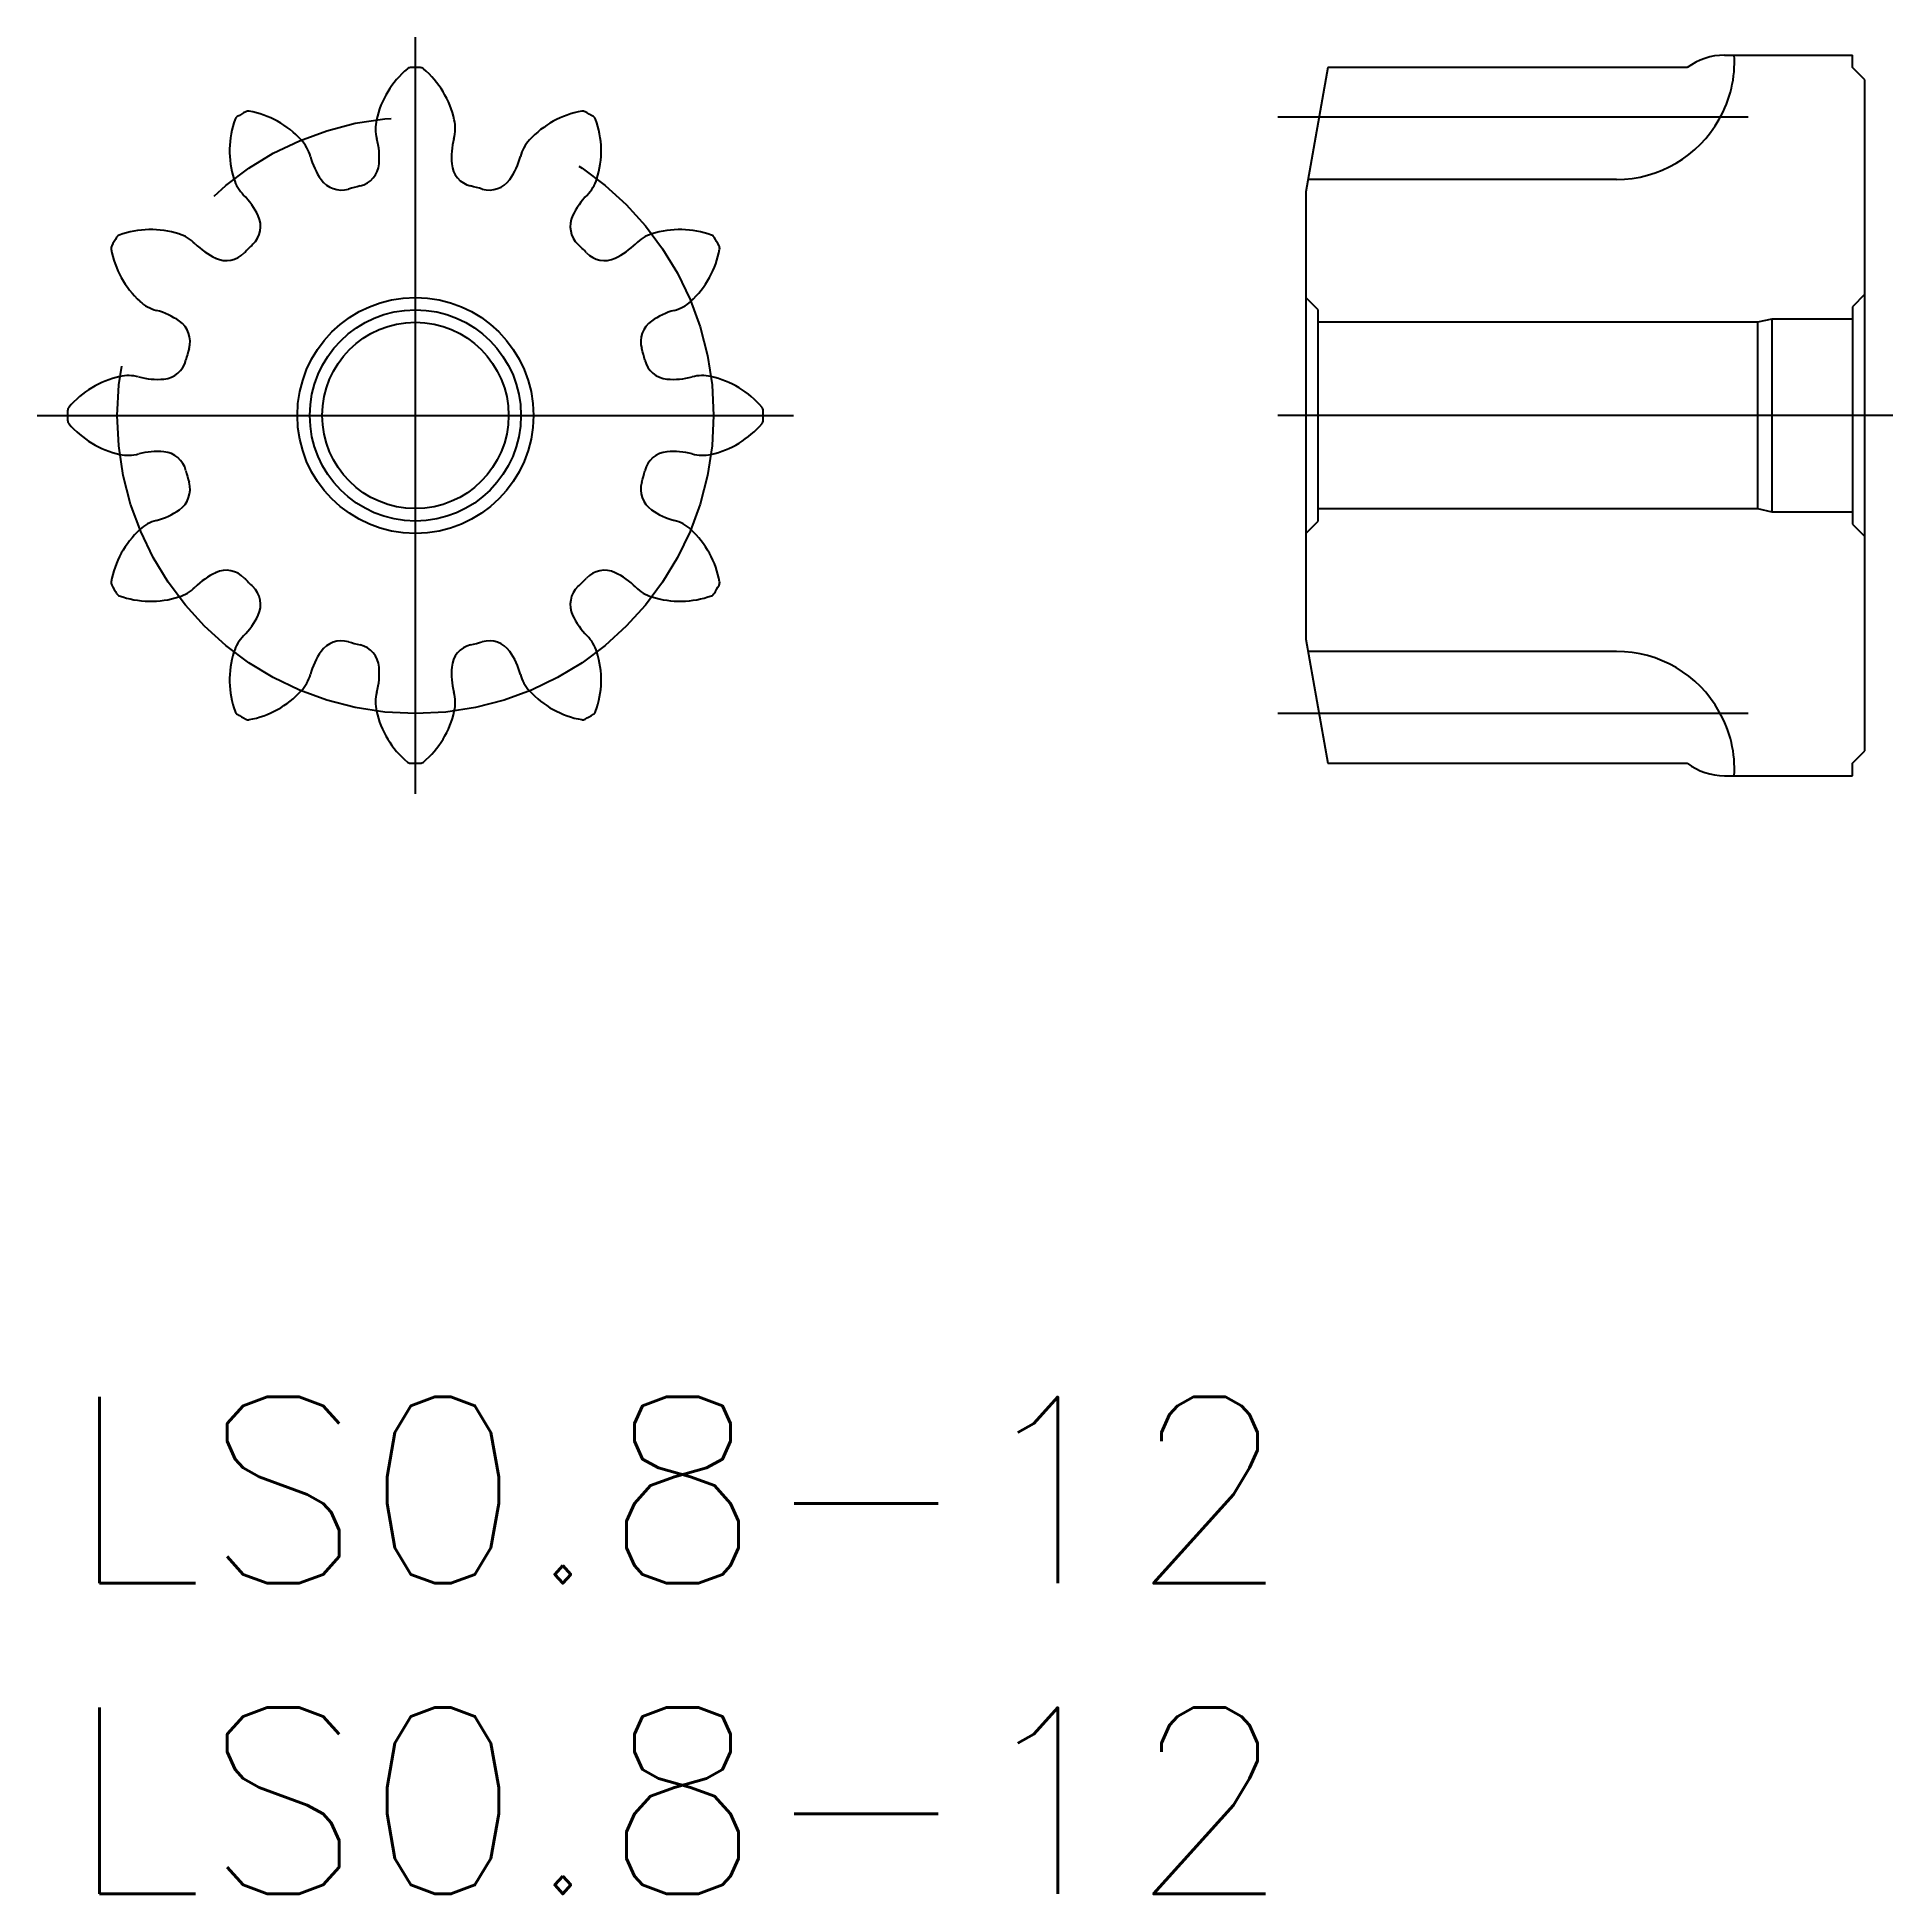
# Model space of a CAD drawing. Extents: x -0.5 to 29.4, y -8 to 21.9.
import ezdxf

# ---------------------------------------------------------------- set-up
doc = ezdxf.new("R2010")
doc.units = 0
doc.header["$LTSCALE"] = 0.5
doc.linetypes.add('CENTER', pattern=[50.8, 31.75, -6.35, 6.35, -6.35])
for name, color, linetype in [('MSM_CENTER', 1, 'CENTER'), ('MSM_CONTINUOUS', 7, 'CONTINUOUS'), ('MSM_PART_NUMBER', 7, 'CONTINUOUS')]:
    doc.layers.add(name, color=color, linetype=linetype)
doc.styles.get("Standard").update_dxf_attribs({"font": 'txt.shx', "height": 1, "bigfont": 'bigfont.shx'})

# ---------------------------------------------------------------- blocks, each defined once
blk = doc.blocks.new('*U17')
at = {"layer": 'MSM_PART_NUMBER'}
blk.add_text('LS0.8-12', height=3, dxfattribs=at).set_placement((0, -3))
blk = doc.blocks.new('*U18')
at = {"layer": 'MSM_PART_NUMBER'}
blk.add_text('LS0.8-12', height=3, dxfattribs=at).set_placement((0, -8))

msp = doc.modelspace()

# ---------------------------------------------------------------- linework, layer by layer
at = {"layer": 'MSM_CENTER'}
for p, q in [((5.6, 9.71), (5.6, 21.89)), ((27.058, 20.6), (19.487, 20.6)), ((-0.49, 15.8), (11.69, 15.8)), ((29.387, 15.8), (19.487, 15.8)), ((27.058, 11), (19.487, 11))]:
    msp.add_line(p, q, dxfattribs=at)
msp.add_circle((5.6, 15.8), 4.8, dxfattribs=at)
at = {"layer": 'MSM_CONTINUOUS'}
for p, q in [((26.677, 21.6), (28.737, 21.6)), ((28.737, 21.4), (28.737, 21.6)), ((20.29, 21.4), (19.937, 19.4)), ((26.077, 21.4), (20.29, 21.4)), ((28.937, 21.2), (28.737, 21.4)), ((28.937, 10.4), (28.937, 21.2)), ((24.937, 19.6), (19.972, 19.6)), ((19.937, 19.4), (19.937, 12.2)), ((20.137, 17.5), (19.937, 17.7)), ((28.937, 17.75), (28.737, 17.55)), ((20.137, 14.1), (20.137, 17.5)), ((27.437, 17.35), (27.207, 17.3)), ((27.437, 17.35), (27.437, 14.25)), ((28.737, 17.35), (27.437, 17.35)), ((28.737, 17.55), (28.737, 14.05)), ((27.207, 17.3), (20.137, 17.3)), ((27.207, 17.3), (27.207, 14.3)), ((19.937, 13.9), (20.137, 14.1)), ((20.137, 14.3), (27.207, 14.3)), ((27.207, 14.3), (27.437, 14.25)), ((27.437, 14.25), (28.737, 14.25)), ((28.737, 14.05), (28.937, 13.85)), ((19.937, 12.2), (20.29, 10.2)), ((24.937, 12), (19.972, 12)), ((20.29, 10.2), (26.077, 10.2)), ((28.737, 10.2), (28.937, 10.4)), ((28.737, 10), (28.737, 10.2)), ((26.677, 10), (28.737, 10))]:
    msp.add_line(p, q, dxfattribs=at)
for radius in [1.9, 1.7, 1.5]:
    msp.add_circle((5.6, 15.8), radius, dxfattribs=at)
for centre, radius, start, end in [((26.677, 20.6), 1, 90, 126.8699), ((24.976, 21.496), 1.861, 330.1346, 3.2121), ((6.438, 20.234), 1.5, 130.1635, 167.5), ((5.522, 21.319), 0.08, 90.809, 130.1635), ((5.6, 15.8), 5.6, 89.191, 90.809), ((5.678, 21.319), 0.08, 49.8365, 89.191), ((4.762, 20.234), 1.5, 12.5, 49.8365), ((5.6, 15.8), 5.6, 119.191, 120.809), ((2.908, 20.619), 0.08, 79.8365, 119.191), ((2.657, 19.221), 1.5, 42.5, 79.8365), ((8.543, 19.221), 1.5, 100.1635, 137.5), ((8.292, 20.619), 0.08, 60.809, 100.1635), ((5.6, 15.8), 5.6, 59.191, 60.809), ((4.109, 20.059), 1.5, 160.1635, 197.5), ((2.773, 20.541), 0.08, 120.809, 160.1635), ((5.6, 20.42), 0.642, 167.5, 194.8644), ((5.6, 20.42), 0.642, 345.1356, 12.5), ((8.427, 20.541), 0.08, 19.8365, 59.191), ((7.091, 20.059), 1.5, 342.5, 19.8365), ((24.94, 21.491), 1.891, 269.9199, 330.8259), ((3.29, 19.801), 0.642, 15.1356, 42.5), ((3.819, 19.949), 1.2, 355.2659, 14.7791), ((7.381, 19.949), 1.2, 165.2209, 184.7341), ((7.91, 19.801), 0.642, 137.5, 164.8644), ((5.067, 20.284), 1.2, 195.2209, 214.7341), ((4.617, 19.883), 0.4, 283.5396, 355.2659), ((6.583, 19.883), 0.4, 184.7341, 256.4604), ((6.133, 20.284), 1.2, 325.2659, 344.7791), ((3.29, 19.801), 0.642, 197.5, 224.8644), ((4.41, 19.828), 0.4, 214.7341, 286.4604), ((5.6, 15.8), 3.8, 103.5396, 106.4604), ((5.6, 15.8), 3.8, 73.5396, 76.4604), ((6.79, 19.828), 0.4, 253.5396, 325.2659), ((7.91, 19.801), 0.642, 315.1356, 342.5), ((1.983, 18.503), 1.2, 25.2659, 44.7791), ((9.217, 18.503), 1.2, 135.2209, 154.7341), ((2.707, 18.845), 0.4, 313.5396, 25.2659), ((8.493, 18.845), 0.4, 154.7341, 226.4604), ((5.6, 15.8), 5.6, 149.191, 150.809), ((0.859, 18.627), 0.08, 109.8365, 149.191), ((1.341, 17.291), 1.5, 72.5, 109.8365), ((1.599, 18.11), 0.642, 45.1356, 72.5), ((2.897, 19.417), 1.2, 225.2209, 244.7341), ((5.6, 15.8), 3.8, 133.5396, 136.4604), ((5.6, 15.8), 3.8, 43.5396, 46.4604), ((8.303, 19.417), 1.2, 295.2659, 314.7791), ((9.601, 18.11), 0.642, 107.5, 134.8644), ((9.859, 17.291), 1.5, 70.1635, 107.5), ((10.341, 18.627), 0.08, 30.809, 70.1635), ((5.6, 15.8), 5.6, 29.191, 30.809), ((0.781, 18.492), 0.08, 150.809, 190.1635), ((2.179, 18.743), 1.5, 190.1635, 227.5), ((2.555, 18.693), 0.4, 244.7341, 316.4604), ((8.645, 18.693), 0.4, 223.5396, 295.2659), ((9.021, 18.743), 1.5, 312.5, 349.8365), ((10.419, 18.492), 0.08, 349.8365, 29.191), ((1.599, 18.11), 0.642, 227.5, 254.8644), ((9.601, 18.11), 0.642, 285.1356, 312.5), ((1.116, 16.333), 1.2, 55.2659, 74.7791), ((10.084, 16.333), 1.2, 105.2209, 124.7341), ((1.572, 16.99), 0.4, 343.5396, 55.2659), ((9.628, 16.99), 0.4, 124.7341, 196.4604), ((5.6, 15.8), 3.8, 163.5396, 166.4604), ((5.6, 15.8), 3.8, 13.5396, 16.4604), ((0.98, 15.8), 0.642, 75.1356, 102.5), ((1.517, 16.783), 0.4, 274.7341, 346.4604), ((9.683, 16.783), 0.4, 193.5396, 265.2659), ((10.22, 15.8), 0.642, 77.5, 104.8644), ((1.166, 14.962), 1.5, 102.5, 139.8365), ((1.451, 17.581), 1.2, 255.2209, 274.7341), ((9.749, 17.581), 1.2, 265.2659, 284.7791), ((10.034, 14.962), 1.5, 40.1635, 77.5), ((5.6, 15.8), 5.6, 179.191, 180.809), ((0.081, 15.878), 0.08, 139.8365, 179.191), ((11.119, 15.878), 0.08, 0.809, 40.1635), ((5.6, 15.8), 5.6, 359.191, 0.809), ((0.081, 15.722), 0.08, 180.809, 220.1635), ((1.166, 16.638), 1.5, 220.1635, 257.5), ((10.034, 16.638), 1.5, 282.5, 319.8365), ((11.119, 15.722), 0.08, 319.8365, 359.191), ((0.98, 15.8), 0.642, 257.5, 284.8644), ((1.451, 14.019), 1.2, 85.2659, 104.7791), ((1.517, 14.817), 0.4, 13.5396, 85.2659), ((9.683, 14.817), 0.4, 94.7341, 166.4604), ((9.749, 14.019), 1.2, 75.2209, 94.7341), ((10.22, 15.8), 0.642, 255.1356, 282.5), ((1.572, 14.61), 0.4, 304.7341, 16.4604), ((5.6, 15.8), 3.8, 193.5396, 196.4604), ((9.628, 14.61), 0.4, 163.5396, 235.2659), ((5.6, 15.8), 3.8, 343.5396, 346.4604), ((1.599, 13.49), 0.642, 105.1356, 132.5), ((1.116, 15.267), 1.2, 285.2209, 304.7341), ((10.084, 15.267), 1.2, 235.2659, 254.7791), ((9.601, 13.49), 0.642, 47.5, 74.8644), ((2.179, 12.857), 1.5, 132.5, 169.8365), ((9.021, 12.857), 1.5, 10.1635, 47.5), ((2.897, 12.183), 1.2, 115.2659, 134.7791), ((2.555, 12.907), 0.4, 43.5396, 115.2659), ((5.6, 15.8), 3.8, 223.5396, 226.4604), ((5.6, 15.8), 3.8, 313.5396, 316.4604), ((8.645, 12.907), 0.4, 64.7341, 136.4604), ((8.303, 12.183), 1.2, 45.2209, 64.7341), ((0.781, 13.108), 0.08, 169.8365, 209.191), ((5.6, 15.8), 5.6, 209.191, 210.809), ((0.859, 12.973), 0.08, 210.809, 250.1635), ((1.341, 14.309), 1.5, 250.1635, 287.5), ((1.599, 13.49), 0.642, 287.5, 314.8644), ((2.707, 12.755), 0.4, 334.7341, 46.4604), ((8.493, 12.755), 0.4, 133.5396, 205.2659), ((9.601, 13.49), 0.642, 225.1356, 252.5), ((9.859, 14.309), 1.5, 252.5, 289.8365), ((10.341, 12.973), 0.08, 289.8365, 329.191), ((5.6, 15.8), 5.6, 329.191, 330.809), ((10.419, 13.108), 0.08, 330.809, 10.1635), ((1.983, 13.097), 1.2, 315.2209, 334.7341), ((9.217, 13.097), 1.2, 205.2659, 224.7791), ((4.109, 11.541), 1.5, 162.5, 199.8365), ((3.29, 11.799), 0.642, 135.1356, 162.5), ((5.067, 11.316), 1.2, 145.2659, 164.7791), ((4.41, 11.772), 0.4, 73.5396, 145.2659), ((5.6, 15.8), 3.8, 253.5396, 256.4604), ((4.617, 11.717), 0.4, 4.7341, 76.4604), ((6.583, 11.717), 0.4, 103.5396, 175.2659), ((5.6, 15.8), 3.8, 283.5396, 286.4604), ((6.79, 11.772), 0.4, 34.7341, 106.4604), ((6.133, 11.316), 1.2, 15.2209, 34.7341), ((7.91, 11.799), 0.642, 17.5, 44.8644), ((7.091, 11.541), 1.5, 340.1635, 17.5), ((24.94, 10.109), 1.891, 29.1741, 90.0801), ((3.819, 11.651), 1.2, 345.2209, 4.7341), ((7.381, 11.651), 1.2, 175.2659, 194.7791), ((2.657, 12.379), 1.5, 280.1635, 317.5), ((3.29, 11.799), 0.642, 317.5, 344.8644), ((7.91, 11.799), 0.642, 195.1356, 222.5), ((8.543, 12.379), 1.5, 222.5, 259.8365), ((5.6, 11.18), 0.642, 165.1356, 192.5), ((5.6, 11.18), 0.642, 347.5, 14.8644), ((2.773, 11.059), 0.08, 199.8365, 239.191), ((5.6, 15.8), 5.6, 239.191, 240.809), ((2.908, 10.981), 0.08, 240.809, 280.1635), ((6.438, 11.366), 1.5, 192.5, 229.8365), ((4.762, 11.366), 1.5, 310.1635, 347.5), ((8.292, 10.981), 0.08, 259.8365, 299.191), ((5.6, 15.8), 5.6, 299.191, 300.809), ((8.427, 11.059), 0.08, 300.809, 340.1635), ((24.976, 10.104), 1.861, 356.7879, 29.8654), ((5.522, 10.281), 0.08, 229.8365, 269.191), ((5.6, 15.8), 5.6, 269.191, 270.809), ((5.678, 10.281), 0.08, 270.809, 310.1635), ((26.677, 11), 1, 233.1301, 270)]:
    msp.add_arc(centre, radius, start, end, dxfattribs=at)

# ---------------------------------------------------------------- block references
for name in ['*U17', '*U18']:
    msp.add_blockref(name, (0, 0), dxfattribs=at)

doc.saveas('drawing.dxf')
